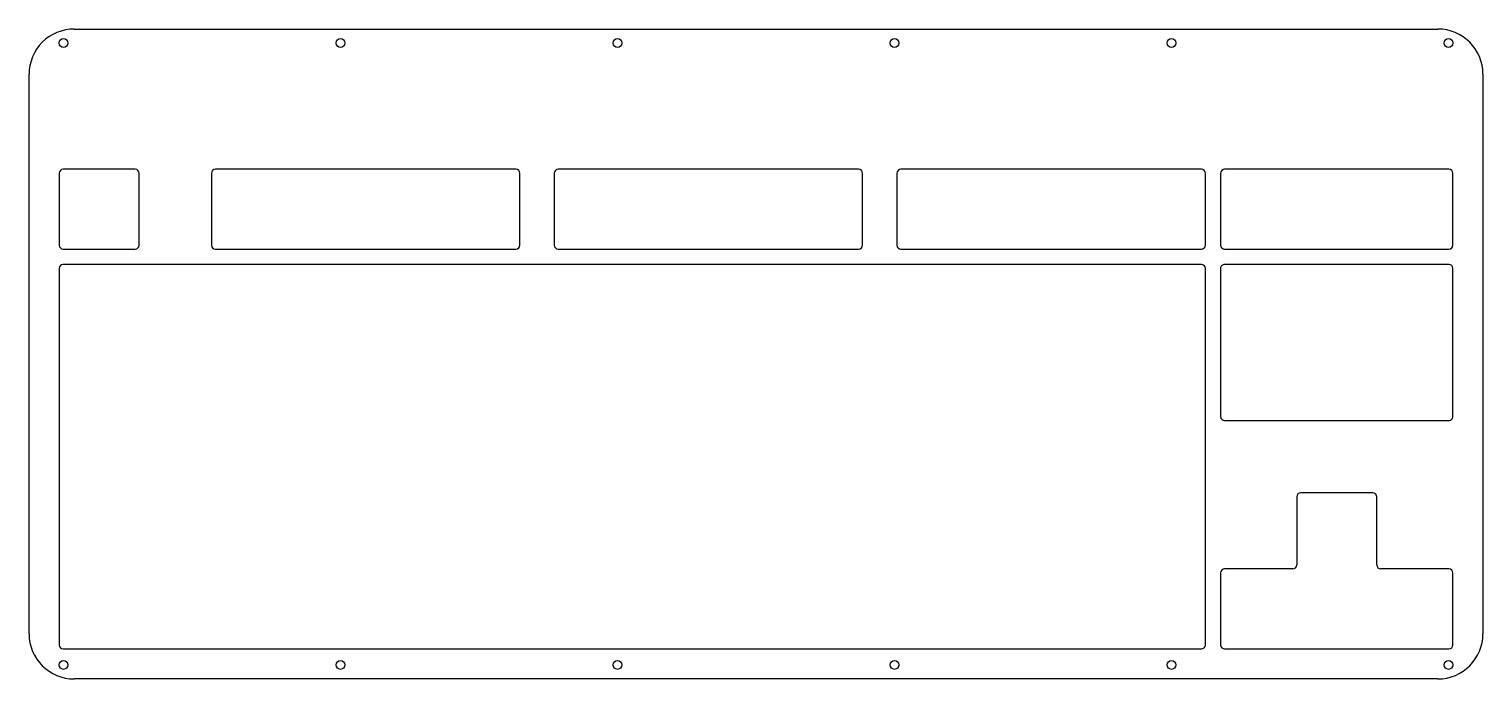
# Model space of a CAD drawing. Extents: x 29 to 392, y -215 to -53.
import ezdxf

# ---------------------------------------------------------------- set-up
doc = ezdxf.new("R2010")
doc.units = 0
doc.header["$MEASUREMENT"] = 0
doc.layers.get('0').update_dxf_attribs({"linetype": 'CONTINUOUS'})

msp = doc.modelspace()

# ---------------------------------------------------------------- linework, layer by layer
at = {"color": 0}
for p, q in [((39.85, -52.86), (380.9, -52.86)), ((28.55, -204.18), (28.55, -64.17)), ((392.21, -64.17), (392.21, -204.17)), ((36.08, -88.94), (36.08, -106.94)), ((55.08, -87.94), (37.08, -87.94)), ((56.08, -106.94), (56.08, -88.94)), ((74.18, -88.94), (74.18, -106.94)), ((150.33, -87.94), (75.18, -87.94)), ((151.33, -106.94), (151.33, -88.94)), ((159.9, -88.94), (159.9, -106.94)), ((236.05, -87.94), (160.9, -87.94)), ((237.05, -106.94), (237.05, -88.94)), ((245.63, -88.94), (245.63, -106.94)), ((321.78, -87.94), (246.63, -87.94)), ((322.78, -106.94), (322.78, -88.94)), ((326.59, -88.94), (326.59, -106.94)), ((383.69, -87.94), (327.59, -87.94)), ((384.69, -106.94), (384.69, -88.94)), ((37.08, -107.94), (55.08, -107.94)), ((75.18, -107.94), (150.33, -107.94)), ((160.9, -107.94), (236.05, -107.94)), ((246.63, -107.94), (321.78, -107.94)), ((327.59, -107.94), (383.69, -107.94)), ((321.78, -111.75), (37.08, -111.75)), ((383.69, -111.75), (327.59, -111.75)), ((36.08, -112.75), (36.08, -206.95)), ((322.78, -206.95), (322.78, -112.75)), ((326.59, -112.75), (326.59, -149.8)), ((384.69, -149.8), (384.69, -112.75)), ((327.59, -150.8), (383.69, -150.8)), ((345.64, -169.9), (345.64, -186.95)), ((364.64, -168.9), (346.64, -168.9)), ((365.64, -186.95), (365.64, -169.9)), ((326.59, -188.95), (326.59, -206.95)), ((344.64, -187.95), (327.59, -187.95)), ((383.69, -187.95), (366.64, -187.95)), ((384.69, -206.95), (384.69, -188.95)), ((37.08, -207.95), (321.78, -207.95)), ((327.59, -207.95), (383.69, -207.95)), ((380.91, -215.48), (39.85, -215.48))]:
    msp.add_line(p, q, dxfattribs=at)
for centre in [(37.17, -56.36), (37.17, -211.98)]:
    msp.add_circle(centre, 1.1, dxfattribs=at)
at = {"linetype": 'Continuous'}
for centre in [(106.46, -56.36), (175.74, -56.36), (245.02, -56.36), (314.31, -56.36), (383.59, -56.36), (106.46, -211.98), (175.74, -211.98), (245.02, -211.98), (314.31, -211.98), (383.59, -211.98)]:
    msp.add_circle(centre, 1.1, dxfattribs=at)
at = {"color": 0}
for centre, radius, start, end in [((39.86, -64.17), 11.31, 90.0162, 180.0162), ((380.91, -64.17), 11.31, 0.0162, 90.0162), ((37.08, -88.94), 1, 90, 180), ((55.08, -88.94), 1, 0, 90), ((75.18, -88.94), 1, 90, 180), ((150.33, -88.94), 1, 0, 90), ((160.9, -88.94), 1, 90, 180), ((236.05, -88.94), 1, 0, 90), ((246.63, -88.94), 1, 90, 180), ((321.78, -88.94), 1, 0, 90), ((327.59, -88.94), 1, 90, 180), ((383.69, -88.94), 1, 0, 90), ((37.08, -106.94), 1, 180, 270), ((55.08, -106.94), 1, 270, 0), ((75.18, -106.94), 1, 180, 270), ((150.33, -106.94), 1, 270, 0), ((160.9, -106.94), 1, 180, 270), ((236.05, -106.94), 1, 270, 0), ((246.63, -106.94), 1, 180, 270), ((321.78, -106.94), 1, 270, 0), ((327.59, -106.94), 1, 180, 270), ((383.69, -106.94), 1, 270, 0), ((37.08, -112.75), 1, 90, 180), ((321.78, -112.75), 1, 0, 90), ((327.59, -112.75), 1, 90.0002, 180.0003), ((383.69, -112.75), 1, 0.0003, 90.0002), ((327.59, -149.8), 1, 180.0003, 270), ((383.69, -149.8), 1, 270, 0.0003), ((346.64, -169.9), 1, 90, 180), ((364.64, -169.9), 1, 0, 90), ((327.59, -188.95), 1, 90, 180), ((344.64, -186.95), 1, 270, 0), ((366.64, -186.95), 1, 180, 270), ((383.69, -188.95), 1, 0, 90), ((39.86, -204.17), 11.31, 180.0162, 269.9838), ((37.08, -206.95), 1, 180, 270), ((321.78, -206.95), 1, 270, 0), ((327.59, -206.95), 1, 180, 270), ((380.91, -204.17), 11.31, 270.0162, 0.0162), ((383.69, -206.95), 1, 270, 0)]:
    msp.add_arc(centre, radius, start, end, dxfattribs=at)

doc.saveas('drawing.dxf')
